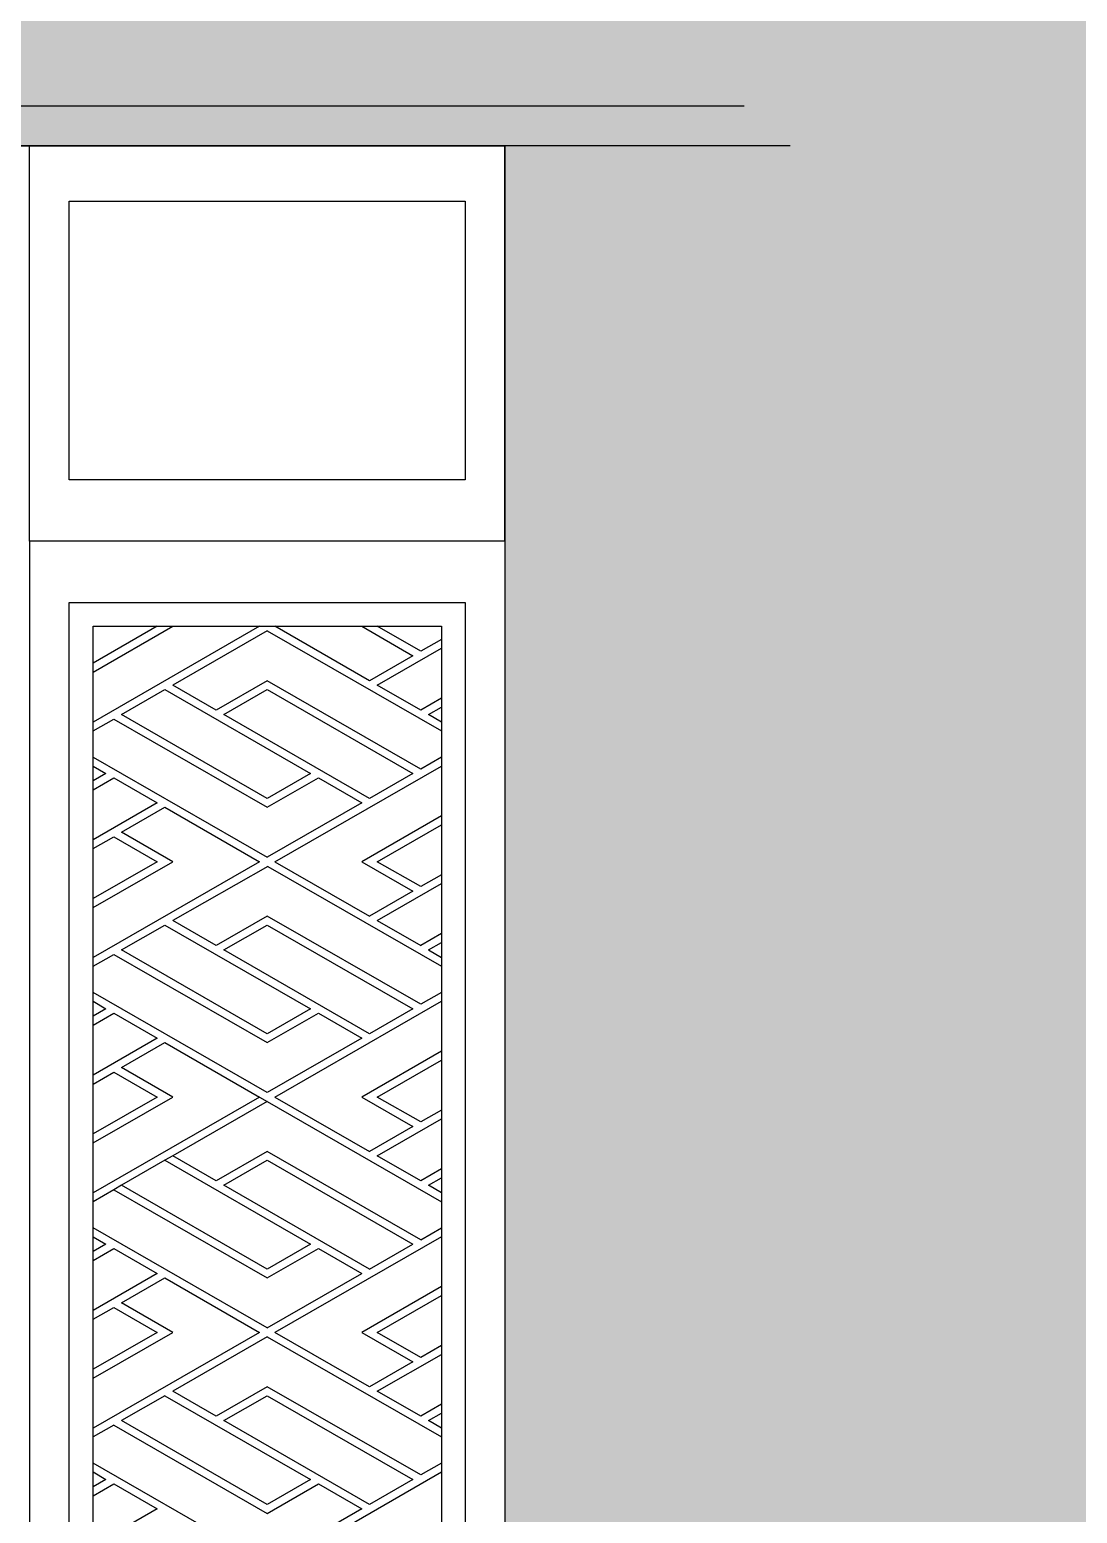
# Model space of a CAD drawing. Extents: x -59851 to 653804, y -249523 to 437614.
# Drawn here: x 321649 to 322972, y 365860 to 367734 of the extents above; entities that cross this region are included whole.
import ezdxf

# ---------------------------------------------------------------- set-up
doc = ezdxf.new("R2010")
doc.units = 0
doc.header["$LTSCALE"] = 1000
doc.header["$MEASUREMENT"] = 0
for name, color, linetype in [('A-材质分割线（横向）', 252, 'Continuous'), ('AE-WALL', 255, 'Continuous'), ('LABEL_PM', 7, 'Continuous'), ('PUB_HATCH', 8, 'Continuous'), ('WINDOW', 4, 'Continuous'), ('成品线脚', 151, 'Continuous')]:
    doc.layers.add(name, color=color, linetype=linetype)

# ---------------------------------------------------------------- blocks, each defined once
blk = doc.blocks.new('jjjgapbhn')
blk.add_wipeout([(114248.5, 288135), (114148.5, 288135), (114148.5, 288385), (121148.5, 288385), (121148.5, 288135), (121048.5, 288135), (121048.5, 284285), (121068.5, 284285), (121068.5, 284135), (121118.5, 284135), (121118.5, 283685), (114178.5, 283685), (114178.5, 284135), (114228.5, 284135), (114228.5, 284285), (114248.5, 284285)]).dxf.layer = 'LABEL_PM'
blk = doc.blocks.new('mentoupb')
blk.add_wipeout([(93177.7, 274685.5), (93077.7, 274685.5), (93077.7, 274935.5), (100077.7, 274935.5), (100077.7, 274685.5), (99977.7, 274685.5), (99977.7, 270835.5), (99997.7, 270835.5), (99997.7, 270685.5), (100047.7, 270685.5), (100047.7, 270235.5), (93107.7, 270235.5), (93107.7, 270685.5), (93157.7, 270685.5), (93157.7, 270835.5), (93177.7, 270835.5)]).dxf.layer = 'A-材质分割线（横向）'
blk = doc.blocks.new("jfdasjkj'")
at = {"layer": 'WINDOW'}
for p, q in [((-66930.5, 163953.5), (-65430.5, 163953.5)), ((-66030.5, 163453.8), (-66030.5, 163953.5)), ((-65430.5, 163453.8), (-65430.5, 163953.5)), ((-65980.5, 163883.5), (-65480.5, 163883.5)), ((-65980.5, 163531.2), (-65980.5, 163883.5)), ((-65480.5, 163883.5), (-65480.5, 163531.2)), ((-65480.5, 163531.2), (-65980.5, 163531.2)), ((-65430.5, 163453.8), (-66030.5, 163453.8)), ((-66030.5, 163453.7), (-66030.5, 163453.8)), ((-66030.5, 163453.7), (-66030.5, 160953.5)), ((-65430.5, 163453.8), (-65430.5, 160953.5))]:
    blk.add_line(p, q, dxfattribs=at)
for points in [[(-68430.5, 163953.5), (-65430.5, 163953.5), (-65430.5, 160953.5), (-68430.5, 160953.5)], [(-65980.5, 163376.3), (-65480.5, 163376.3), (-65480.5, 161081), (-65980.5, 161081)], [(-65950.5, 163346.3), (-65510.5, 163346.3), (-65510.5, 161111), (-65950.5, 161111)], [(-65950.5, 163346.3), (-65510.5, 163346.3), (-65510.5, 161111), (-65950.5, 161111)]]:
    blk.add_lwpolyline(points, close=True, dxfattribs=at)
at = {"layer": '成品线脚'}
for p, q in [((-65980.5, 161081), (-65980.5, 163376.3)), ((-65480.5, 163376.3), (-65480.5, 161081))]:
    blk.add_line(p, q, dxfattribs=at)
at = {"layer": '成品线脚', "color": 8}
for p, q in [((-65980.5, 163376.3), (-65480.5, 163376.3)), ((-65950.5, 163288.4), (-65849.9, 163346.3)), ((-65740.3, 163346.3), (-65950.5, 163225.3)), ((-65869.5, 163346.3), (-65950.5, 163299.7)), ((-65869.5, 163346.3), (-65849.9, 163346.3)), ((-65849.9, 163346.3), (-65740.3, 163346.3)), ((-65730.6, 163340.7), (-65849.9, 163271.9)), ((-65740.3, 163346.3), (-65721, 163346.3)), ((-65730.6, 163340.7), (-65510.5, 163214.1)), ((-65721, 163346.3), (-65611.1, 163346.3)), ((-65601.3, 163277.6), (-65721, 163346.3)), ((-65611.1, 163346.3), (-65591.5, 163346.3)), ((-65611.1, 163346.3), (-65546.5, 163309.1)), ((-65591.5, 163346.3), (-65510.5, 163346.3)), ((-65536.7, 163314.7), (-65591.5, 163346.3)), ((-65591.5, 163271.9), (-65510.5, 163318.5)), ((-65510.5, 163329.8), (-65536.7, 163314.7)), ((-65546.5, 163309.1), (-65601.3, 163277.6)), ((-65914.5, 163234.8), (-65859.7, 163266.3)), ((-65859.7, 163266.3), (-65675.7, 163160.4)), ((-65795.1, 163240.4), (-65849.9, 163271.9)), ((-65730.5, 163277.6), (-65795.1, 163240.4)), ((-65785.3, 163234.8), (-65730.5, 163266.3)), ((-65536.7, 163166), (-65730.5, 163277.6)), ((-65730.5, 163266.3), (-65546.5, 163160.4)), ((-65536.7, 163240.4), (-65591.5, 163271.9)), ((-65510.5, 163255.5), (-65536.7, 163240.4)), ((-65526.9, 163234.8), (-65510.5, 163244.2)), ((-65950.5, 163214.1), (-65924.3, 163229.1)), ((-65924.3, 163229.1), (-65730.5, 163117.6)), ((-65730.5, 163128.9), (-65914.5, 163234.8)), ((-65601.3, 163128.9), (-65785.3, 163234.8)), ((-65510.5, 163225.3), (-65526.9, 163234.8)), ((-65950.5, 163181.1), (-65730.5, 163054.5)), ((-65950.5, 163169.8), (-65934.1, 163160.4)), ((-65720.7, 163048.9), (-65510.5, 163169.8)), ((-65510.5, 163181.1), (-65536.7, 163166)), ((-65934.1, 163160.4), (-65950.5, 163151)), ((-65950.5, 163139.7), (-65924.3, 163154.8)), ((-65924.3, 163154.8), (-65869.5, 163123.2)), ((-65675.7, 163160.4), (-65730.5, 163128.9)), ((-65730.5, 163117.6), (-65665.9, 163154.8)), ((-65665.9, 163154.8), (-65611.1, 163123.2)), ((-65546.5, 163160.4), (-65601.3, 163128.9)), ((-65869.5, 163123.2), (-65950.5, 163076.6)), ((-65914.5, 163086.1), (-65859.7, 163117.6)), ((-65859.7, 163117.6), (-65740.3, 163048.9)), ((-65611.1, 163123.2), (-65730.5, 163054.5)), ((-65510.5, 163106.8), (-65611.1, 163048.9)), ((-65591.5, 163048.9), (-65510.5, 163095.5)), ((-65950.5, 163065.4), (-65924.3, 163080.4)), ((-65924.3, 163080.4), (-65869.5, 163048.9)), ((-65849.9, 163048.9), (-65914.5, 163086.1)), ((-65950.5, 162991), (-65849.9, 163048.9)), ((-65740.3, 163048.9), (-65950.5, 162928)), ((-65869.5, 163048.9), (-65950.5, 163002.3)), ((-65729.9, 163042.9), (-65849.9, 162974.5)), ((-65729.9, 163042.9), (-65510.5, 162916.7)), ((-65720.7, 163048.9), (-65601.3, 162980.2)), ((-65611.1, 163048.9), (-65546.5, 163011.7)), ((-65536.7, 163017.4), (-65591.5, 163048.9)), ((-65591.5, 162974.6), (-65510.5, 163021.2)), ((-65510.5, 163032.4), (-65536.7, 163017.4)), ((-65546.5, 163011.7), (-65601.3, 162980.2)), ((-65914.5, 162937.4), (-65859.7, 162968.9)), ((-65859.7, 162968.9), (-65675.7, 162863.1)), ((-65795.1, 162943), (-65849.9, 162974.5)), ((-65730.5, 162980.2), (-65795.1, 162943)), ((-65785.3, 162937.4), (-65730.5, 162968.9)), ((-65536.7, 162868.7), (-65730.5, 162980.2)), ((-65730.5, 162968.9), (-65546.5, 162863.1)), ((-65591.5, 162974.6), (-65536.7, 162943)), ((-65510.5, 162958.1), (-65536.7, 162943)), ((-65526.9, 162937.4), (-65510.5, 162946.8)), ((-65950.5, 162916.7), (-65924.3, 162931.8)), ((-65924.3, 162931.8), (-65730.5, 162820.3)), ((-65730.5, 162831.5), (-65914.5, 162937.4)), ((-65601.3, 162831.5), (-65785.3, 162937.4)), ((-65526.9, 162937.4), (-65510.5, 162928)), ((-65730.5, 162757.2), (-65950.5, 162883.8)), ((-65950.5, 162872.5), (-65934.1, 162863.1)), ((-65720.7, 162751.5), (-65510.5, 162872.5)), ((-65510.5, 162883.8), (-65536.7, 162868.7)), ((-65934.1, 162863.1), (-65950.5, 162853.6)), ((-65950.5, 162842.4), (-65924.3, 162857.4)), ((-65924.3, 162857.4), (-65869.5, 162825.9)), ((-65675.7, 162863.1), (-65730.5, 162831.5)), ((-65730.5, 162820.3), (-65665.9, 162857.4)), ((-65665.9, 162857.4), (-65611.1, 162825.9)), ((-65546.5, 162863.1), (-65601.3, 162831.5)), ((-65869.5, 162825.9), (-65950.5, 162779.3)), ((-65914.5, 162788.7), (-65859.7, 162820.3)), ((-65859.7, 162820.3), (-65740.3, 162751.5)), ((-65611.1, 162825.9), (-65730.5, 162757.2)), ((-65510.5, 162809.4), (-65611.1, 162751.5)), ((-65591.5, 162751.5), (-65510.5, 162798.1)), ((-65950.5, 162768), (-65924.3, 162783.1)), ((-65924.3, 162783.1), (-65869.5, 162751.5)), ((-65849.9, 162751.5), (-65914.5, 162788.7)), ((-65950.5, 162693.7), (-65849.9, 162751.5)), ((-65740.3, 162751.5), (-65950.5, 162630.6)), ((-65869.5, 162751.5), (-65950.5, 162704.9)), ((-65730.5, 162745.9), (-65849.9, 162677.2)), ((-65740.3, 162751.5), (-65730.5, 162745.9)), ((-65730.5, 162745.9), (-65510.5, 162619.3)), ((-65720.7, 162751.5), (-65601.3, 162682.8)), ((-65611.1, 162751.5), (-65546.5, 162714.4)), ((-65536.7, 162720), (-65591.5, 162751.5)), ((-65591.5, 162677.2), (-65510.5, 162723.8)), ((-65510.5, 162735.1), (-65536.7, 162720)), ((-65546.5, 162714.4), (-65601.3, 162682.8)), ((-65730.5, 162682.8), (-65795.1, 162645.7)), ((-65536.7, 162571.3), (-65730.5, 162682.8)), ((-65859.7, 162671.6), (-65914.5, 162640)), ((-65849.9, 162677.2), (-65859.7, 162671.6)), ((-65859.7, 162671.6), (-65675.7, 162565.7)), ((-65795.1, 162645.7), (-65849.9, 162677.2)), ((-65785.3, 162640), (-65730.5, 162671.6)), ((-65730.5, 162671.6), (-65546.5, 162565.7)), ((-65536.7, 162645.7), (-65591.5, 162677.2)), ((-65510.5, 162660.7), (-65536.7, 162645.7)), ((-65526.9, 162640), (-65510.5, 162649.5)), ((-65924.3, 162634.4), (-65950.5, 162619.3)), ((-65914.5, 162640), (-65924.3, 162634.4)), ((-65924.3, 162634.4), (-65730.5, 162522.9)), ((-65730.5, 162534.2), (-65914.5, 162640)), ((-65601.3, 162534.2), (-65785.3, 162640)), ((-65510.5, 162630.6), (-65526.9, 162640)), ((-65730.5, 162459.8), (-65950.5, 162586.4)), ((-65950.5, 162575.1), (-65934.1, 162565.7)), ((-65510.5, 162575.1), (-65720.7, 162454.2)), ((-65536.7, 162571.3), (-65510.5, 162586.4)), ((-65934.1, 162565.7), (-65950.5, 162556.3)), ((-65950.5, 162545), (-65924.3, 162560.1)), ((-65924.3, 162560.1), (-65869.5, 162528.5)), ((-65675.7, 162565.7), (-65730.5, 162534.2)), ((-65730.5, 162522.9), (-65665.9, 162560.1)), ((-65665.9, 162560.1), (-65611.1, 162528.5)), ((-65601.3, 162534.2), (-65546.5, 162565.7)), ((-65869.5, 162528.5), (-65950.5, 162481.9)), ((-65914.5, 162491.4), (-65859.7, 162522.9)), ((-65859.7, 162522.9), (-65740.3, 162454.2)), ((-65730.5, 162459.8), (-65611.1, 162528.5)), ((-65510.5, 162512.1), (-65611.1, 162454.2)), ((-65591.5, 162454.2), (-65510.5, 162500.8)), ((-65950.5, 162470.7), (-65924.3, 162485.7)), ((-65924.3, 162485.7), (-65869.5, 162454.2)), ((-65849.9, 162454.2), (-65914.5, 162491.4)), ((-65740.3, 162454.2), (-65950.5, 162333.2)), ((-65869.5, 162454.2), (-65950.5, 162407.6)), ((-65950.5, 162396.3), (-65849.9, 162454.2)), ((-65730.5, 162448.6), (-65849.9, 162379.8)), ((-65730.5, 162448.6), (-65510.5, 162322)), ((-65601.3, 162385.5), (-65720.7, 162454.2)), ((-65611.1, 162454.2), (-65546.5, 162417)), ((-65536.7, 162422.6), (-65591.5, 162454.2)), ((-65510.5, 162437.7), (-65536.7, 162422.6)), ((-65591.5, 162379.8), (-65510.5, 162426.4)), ((-65546.5, 162417), (-65601.3, 162385.5)), ((-65730.5, 162385.5), (-65795.1, 162348.3)), ((-65536.7, 162274), (-65730.5, 162385.5)), ((-65859.7, 162374.2), (-65914.5, 162342.7)), ((-65859.7, 162374.2), (-65675.7, 162268.3)), ((-65795.1, 162348.3), (-65849.9, 162379.8)), ((-65785.3, 162342.7), (-65730.5, 162374.2)), ((-65730.5, 162374.2), (-65546.5, 162268.3)), ((-65536.7, 162348.3), (-65591.5, 162379.8)), ((-65510.5, 162363.4), (-65536.7, 162348.3)), ((-65526.9, 162342.7), (-65510.5, 162352.1)), ((-65924.3, 162337), (-65950.5, 162322)), ((-65924.3, 162337), (-65730.5, 162225.5)), ((-65730.5, 162236.8), (-65914.5, 162342.7)), ((-65601.3, 162236.8), (-65785.3, 162342.7)), ((-65510.5, 162333.2), (-65526.9, 162342.7)), ((-65730.5, 162162.5), (-65950.5, 162289)), ((-65510.5, 162289), (-65536.7, 162274)), ((-65950.5, 162277.8), (-65934.1, 162268.3)), ((-65934.1, 162268.3), (-65950.5, 162258.9)), ((-65675.7, 162268.3), (-65730.5, 162236.8)), ((-65720.7, 162156.8), (-65510.5, 162277.8)), ((-65546.5, 162268.3), (-65601.3, 162236.8)), ((-65950.5, 162247.6), (-65924.3, 162262.7)), ((-65924.3, 162262.7), (-65869.5, 162231.2)), ((-65730.5, 162225.5), (-65665.9, 162262.7)), ((-65665.9, 162262.7), (-65611.1, 162231.2)), ((-65869.5, 162231.2), (-65950.5, 162184.6)), ((-65611.1, 162231.2), (-65730.5, 162162.5))]:
    blk.add_line(p, q, dxfattribs=at)
blk = doc.blocks.new('mentoudong')
at = {"layer": 'PUB_HATCH'}
h = blk.add_hatch(dxfattribs=at)
h.set_pattern_fill('大理石', color=8, scale=150)
h.set_pattern_definition([(41.987212, (29188.43, 23133.25), (899.999987, 675.000015), [14.4146, -3012.6508]), (68.19859, (28974.14, 23110.75), (450, 1350), [51.9284, -3583.0579]), (60.945396, (28963.43, 23085.03), (449.99997, 675.000019), [22.0621, -4610.9713]), (90, (28974.14, 23104.3), (450, -3e-14), [6.4286, -668.5714]), (71.56505, (29184.14, 23120.4), (9e-07, 675), [13.5526, -1409.4723]), (171.469234, (29184.14, 23120.39), (-449.999999, 4e-06), [21.6683, -4528.6749]), (79.215702, (29154.14, 23078.604), (450.000002, 2700.000001), [45.8091, -4764.1415]), (62.132996, (28815.57, 23284.318), (1799.9999781, 3375.0000132), [105.4419, -22037.34735]), (0, (28822.05, 23383.3), (0, 675), [0, -450]), (64.983107, (29113.428, 23506.104), (900.0000023, 2024.9999986), [70.9412, -7377.8841]), (81.4391104, (29286.999, 23239.318), (899.99999845, 6074.9999617), [100.7656, -21060.0027]), (82.874984, (29038.428, 23300.39), (449.999973, 3375.0000034), [51.8288, -10832.2191]), (76.75948, (28993.428, 23158.96), (450.0000044, 2024.9999984), [112.2702, -11676.0978]), (0, (28923.3, 23159.3), (0, 675), [0, -450]), (0, (28930.5, 23152.06), (0, 675), [0, -450]), (0, (28981.1, 23188.2), (0, 675), [0, -450]), (0, (28966.66, 23267.7), (0, 675), [0, -450]), (59.036243, (29019.142, 23268.247), (449.999964, 675.0000194), [37.4847, -7834.3002]), (0, (29038.4, 23299.14), (0, 675), [0, -450]), (0, (28981.1, 23274.9), (0, 675), [0, -450]), (0, (29002.8, 23318.25), (0, 675), [0, -450]), (0, (28981.1, 23253.2), (0, 675), [0, -450]), (50.19443, (29242, 23207.175), (450, 675), [16.7363, -3497.8761]), (90, (29242, 23187.9), (450, -3e-14), [19.2857, -655.7143]), (43.66778, (29218.428, 23165.39), (1350.000001, 1349.9999974), [32.5862, -6810.5214]), (90, (29218.43, 23158.96), (450, -3e-14), [6.4286, -668.5714]), (39.80557, (29199.14, 23142.89), (899.999979, 675.000027), [25.1044, -5246.8141]), (0, (29132.96, 23188.2), (0, 675), [0, -450]), (0, (29243, 23208.6), (0, 675), [0, -450]), (0, (29243, 23208.6), (0, 675), [0, -450]), (29.357753, (29252.71, 23220.03), (1349.999997, 675.000004), [39.3376, -4091.1133]), (0, (29241.4, 23253.2), (0, 675), [0, -450]), (146.309932, (29113.43, 23506.104), (-900.000006, 674.999988), [46.3571, -4821.1371]), (8.130102, (29064.142, 23416.104), (4499.9999683, 674.999996), [45.4569, -9500.4846]), (47.862405, (28963.428, 23403.247), (1800.0000008, 2024.9999981), [60.6849, -12683.13705]), (14.620874, (28864.856, 23377.532), (2699.9999926, 675.0000282), [101.8703, -10594.5075]), (0, (28901.6, 23419.4), (0, 675), [0, -450]), (18.43495, (29044.856, 23351.82), (1800, 674.999998), [20.3289, -4248.7459]), (16.699244, (29064.14, 23358.25), (449.99999, 4e-05), [11.186, -2337.8829]), (101.093723, (29074.856, 23361.46), (-900.0000079, 4724.9999558), [55.6834, -11637.8244]), (0, (29017.3, 23390.5), (0, 675), [0, -450]), (0, (29063.9, 23417.4), (0, 675), [0, -450]), (0, (29002.8, 23339.9), (0, 675), [0, -450]), (0, (28945, 23484.44), (0, 675), [0, -450]), (0, (28923.3, 23455.54), (0, 675), [0, -450]), (44.144903, (29038.428, 23496.46), (1350.0000023, 1350), [50.7658, -10610.0559]), (54.582945, (29004.142, 23448.247), (450.0000013, 674.9999973), [59.1619, -12364.8318]), (0, (29039, 23496.9), (0, 675), [0, -450]), (0, (28973.9, 23462.8), (0, 675), [0, -450]), (0, (29039, 23496.9), (0, 675), [0, -450]), (0, (29004.2, 23447.2), (0, 675), [0, -450]), (75.068583, (29109.14, 23422.53), (450, 2025), [16.633, -3476.3063]), (90, (29113.43, 23438.6), (450, -3e-14), [67.5, -607.5]), (50.19443, (29192.71, 23721.46), (450, 675), [16.7363, -3497.8761]), (0, (29067.9, 23578.4), (0, 675), [0, -450]), (0, (29082.35, 23571.15), (0, 675), [0, -450]), (0, (29024.5, 23585.6), (0, 675), [0, -450]), (0, (29096.8, 23665.1), (0, 675), [0, -450]), (53.130102, (29143.428, 23625.032), (450.0000006, 674.9999996), [32.1429, -6717.857]), (90, (29143.43, 23570.4), (450, -3e-14), [54.6429, -620.3571]), (0, (29143.5, 23571.5), (0, 675), [0, -450]), (23.19859, (29177.71, 23715.03), (1350, 675), [16.3195, -3410.7784]), (66.03751, (29173.43, 23705.39), (450, 1350), [10.5523, -2205.4406]), (66.03751, (29169.14, 23695.75), (450, 1350), [10.5523, -2205.4406]), (81.869898, (29162.713, 23650.747), (450.000002, 3375.0000003), [45.4569, -9500.4846]), (90, (29203.43, 23734.3), (450, -3e-14), [16.0714, -658.9286]), (0, (29154, 23756.8), (0, 675), [0, -450])])
h.paths.add_polyline_path([(128791.1, 303043.8), (128891.1, 303043.8), (128891.1, 303293.8), (121891.1, 303293.8), (121891.1, 303043.8), (121991.1, 303043.8), (121991.1, 299193.8), (121971.1, 299193.8), (121971.1, 299043.8), (121921.1, 299043.8), (121921.1, 298593.8), (123891.1, 298593.8), (123891.1, 301593.8), (126891.1, 301593.8), (126891.1, 298593.8), (128861.1, 298593.8), (128861.1, 299043.8), (128811.1, 299043.8), (128811.1, 299193.8), (128791.1, 299193.8)])
at = {"layer": 'AE-WALL'}
for p, q in [((127193.5, 301643.8), (125391.1, 301643.8)), ((127251.6, 301593.8), (125391.1, 301593.8))]:
    blk.add_line(p, q, dxfattribs=at)
at = {"layer": 'PUB_HATCH'}
blk.add_blockref("jfdasjkj'", (192321.6, 137640.3), dxfattribs=at)

msp = doc.modelspace()

# ---------------------------------------------------------------- block references
at = {"layer": 'LABEL_PM'}
msp.add_blockref('jjjgapbhn', (203100.1, 80902.9), dxfattribs=at)

# ---------------------------------------------------------------- next in the draw order: block references
at = {"layer": 'A-材质分割线（横向）'}
msp.add_blockref('mentoupb', (224171, 94352.3), dxfattribs=at)

# ---------------------------------------------------------------- next in the draw order: block references
at = {"layer": 'LABEL_PM'}
msp.add_blockref('mentoudong', (195357.5, 65994, 0), dxfattribs=at)

doc.saveas('drawing.dxf')
